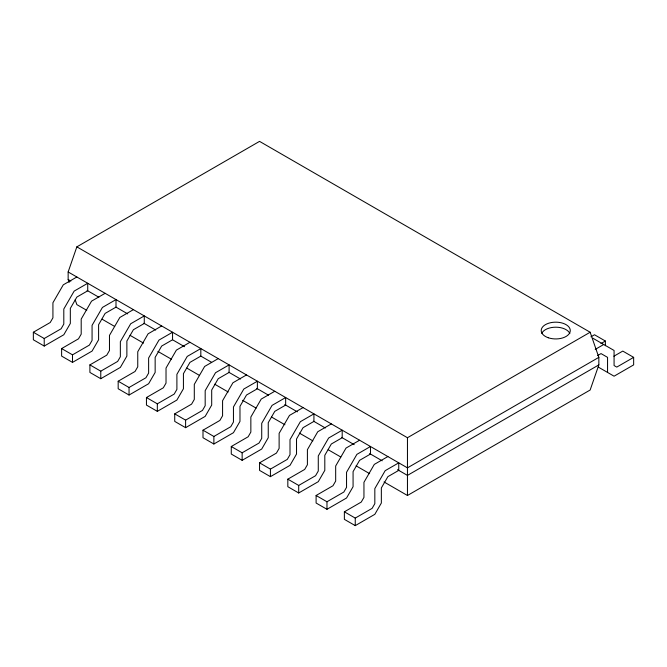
<?xml version="1.0" encoding="UTF-8"?>
<svg xmlns="http://www.w3.org/2000/svg" width="667" height="667" viewBox="0 0 667 667"><rect width="100%" height="100%" fill="white"/><g stroke="black" fill="none" stroke-linecap="round" stroke-linejoin="round"><path stroke-width="1" d="M69.151 282.399L68.151 279.506L68.151 271.969L76.847 246.857L259.546 141.371L590.153 332.241L598.849 357.362L598.849 364.891L590.153 390.012L407.454 495.489L384.025 481.966M76.847 276.988L63.273 284.834L52.926 302.751L52.926 317.825L50.225 322.503L33.35 332.241L33.35 339.778L44.222 346.056L63.799 334.759L70.327 323.453L70.327 308.387L76.847 297.082L87.727 290.804L87.727 283.275L74.145 291.112L63.799 309.029L63.799 324.104L61.097 328.781L44.222 338.519L33.35 332.241M105.128 293.313L91.546 301.159L81.199 319.076L81.199 334.15L78.498 338.828L61.622 348.566L61.622 356.103L72.503 362.381L92.071 351.084L98.599 339.778L98.599 324.712L105.128 313.407L116 307.128L127.705 313.89M133.4 309.638L119.818 317.484L109.471 335.401L109.471 350.475L106.77 355.152L89.903 364.891L89.903 372.428L100.775 378.706L120.352 367.409L126.872 356.103L126.872 341.037L133.4 329.731L144.272 323.453L144.272 315.916L130.699 323.762L120.352 341.679L120.352 356.753L117.65 361.431L100.775 371.169L89.903 364.891M61.622 348.566L72.503 354.844L89.37 345.106L92.071 340.428L92.071 325.354L102.426 307.437L116 299.591L116 307.128M161.672 325.963L148.099 333.808L137.752 351.726L137.752 366.792L135.051 371.477L118.176 381.216L118.176 388.753L129.048 395.031L148.624 383.733L155.153 372.428L155.153 357.362L161.672 346.056L172.553 339.778L172.553 332.241L158.971 340.087L148.624 358.004L148.624 373.078L145.923 377.755L129.048 387.494L118.176 381.216M189.953 342.288L176.371 350.125L166.025 368.051L166.025 383.116L163.323 387.802L146.448 397.54L146.448 405.077L157.329 411.356L176.897 400.05L183.425 388.753L183.425 373.687L189.953 362.381L200.825 356.103L211.631 362.339M218.226 358.613L204.644 366.45L194.297 384.375L194.297 399.441L191.596 404.127L174.729 413.865L174.729 421.402L185.601 427.68L205.178 416.375L211.697 405.077L211.697 390.012L218.226 378.706L229.098 372.428L229.098 364.891L215.524 372.728L205.178 390.654L205.178 405.719L202.476 410.405L185.601 420.143L174.729 413.865M146.448 397.54L157.329 403.818L174.195 394.08L176.897 389.395L176.897 374.329L187.244 356.411L200.825 348.566L200.825 356.103M246.498 374.937L232.925 382.775L222.578 400.7L222.578 415.766L219.868 420.452L203.001 430.19L203.001 437.727L213.874 444.005L233.45 432.7L239.978 421.402L239.978 406.328L246.498 395.031L257.379 388.753L257.379 381.216L243.797 389.053L233.45 406.978L233.45 422.044L230.749 426.73L213.874 436.468L203.001 430.19M274.779 391.262L261.197 399.099L250.85 417.025L250.85 432.091L248.149 436.777L231.274 446.515L231.274 454.052L242.146 460.33L261.722 449.024L268.251 437.727L268.251 422.653L274.779 411.356L285.651 405.077L285.651 397.54L272.069 405.378L261.722 423.303L261.722 438.369L259.021 443.055L242.146 452.793L231.274 446.515M303.051 407.587L289.47 415.424L279.123 433.35L279.123 448.416L276.421 453.101L259.546 462.84L259.546 470.377L270.427 476.655L290.003 465.349L296.523 454.052L296.523 438.978L303.051 427.68L313.924 421.402L313.924 413.865L300.35 421.702L290.003 439.628L290.003 454.694L287.294 459.38L270.427 469.118L259.546 462.84M331.324 423.912L317.75 431.749L307.404 449.675L307.404 464.741L304.694 469.426L287.827 479.164L287.827 486.702L298.699 492.98L318.276 481.674L324.804 470.377L324.804 455.303L331.324 444.005L342.196 437.727L342.196 430.19L328.623 438.027L318.276 455.953L318.276 471.019L315.574 475.704L298.699 485.443L287.827 479.164M359.596 440.237L346.023 448.074L335.676 466L335.676 481.065L332.975 485.751L316.1 495.489L316.1 503.026L326.972 509.305L346.548 497.999L353.076 486.702L353.076 471.627L359.596 460.33L370.477 454.052L370.477 446.515L356.895 454.352L346.548 472.278L346.548 487.344L343.847 492.029L326.972 501.767L316.1 495.489M76.847 246.857L407.454 437.727L590.153 332.241M590.945 336.81L594.497 334.759L605.378 341.037L605.378 345.748M387.877 456.562L374.295 464.399L363.949 482.324L363.949 497.39L361.247 502.076L344.372 511.814L344.372 519.351L355.253 525.629L374.829 514.324L381.349 503.026L381.349 487.952L387.877 476.655L398.749 470.377L398.749 462.84L385.176 470.677L374.829 488.603L374.829 503.668L372.119 508.354L355.253 518.092L344.372 511.814M600.934 343.597L605.378 341.037M595.239 349.4L603.727 344.497L614.074 350.467L614.074 365.541L616.775 367.1L633.65 357.362L633.65 364.891L614.074 376.196L598.307 367.092M597.682 355.519L601.025 353.593L607.554 357.362L607.554 372.428M598.849 357.362L407.454 467.859L68.151 271.969M598.849 364.891L407.454 475.396L397.524 469.668M613.898 356.211L622.778 351.084L633.65 357.362M592.855 338.219L603.201 344.189M68.151 279.506L70.86 281.065M87.102 290.445L98.833 297.215M143.947 323.27L155.686 330.04M172.828 339.937L184.559 346.715M228.773 372.244L240.504 379.014M256.753 388.394L268.484 395.164M284.726 404.544L297.357 411.839M313.598 421.21L325.329 427.989M341.579 437.369L354.21 444.656M369.551 453.518L382.183 460.805M86.76 310.338L76.847 304.619L75.179 299.791M102.076 319.185L114.682 326.463M129.998 335.301L143.513 343.105M157.921 351.426L171.436 359.23M186.752 368.067L199.358 375.346M214.674 384.192L228.189 391.996M242.605 400.317L256.111 408.112M271.427 416.958L284.942 424.754M299.35 433.083L312.865 440.879M328.181 449.725L340.787 457.003M356.103 465.841L369.618 473.645M407.454 437.727L407.454 495.489M355.253 518.092L355.253 525.629M326.972 501.767L326.972 509.305M298.699 485.443L298.699 492.98M270.427 469.118L270.427 476.655M242.146 452.793L242.146 460.33M213.874 436.468L213.874 444.005M185.601 420.143L185.601 427.68M157.329 403.818L157.329 411.356M129.048 387.494L129.048 395.031M100.775 371.169L100.775 378.706M72.503 354.844L72.503 362.381M44.222 338.519L44.222 346.056M541.762 333.308A14.532 8.388 0 0 1 555.928 327.189A14.532 8.388 0 0 1 569.835 333.5M548.332 337.769A14.532 8.388 0 0 0 570.277 330.657A14.532 8.388 0 0 0 548.641 323.237A14.532 8.388 0 0 0 548.332 337.769"/></g></svg>
